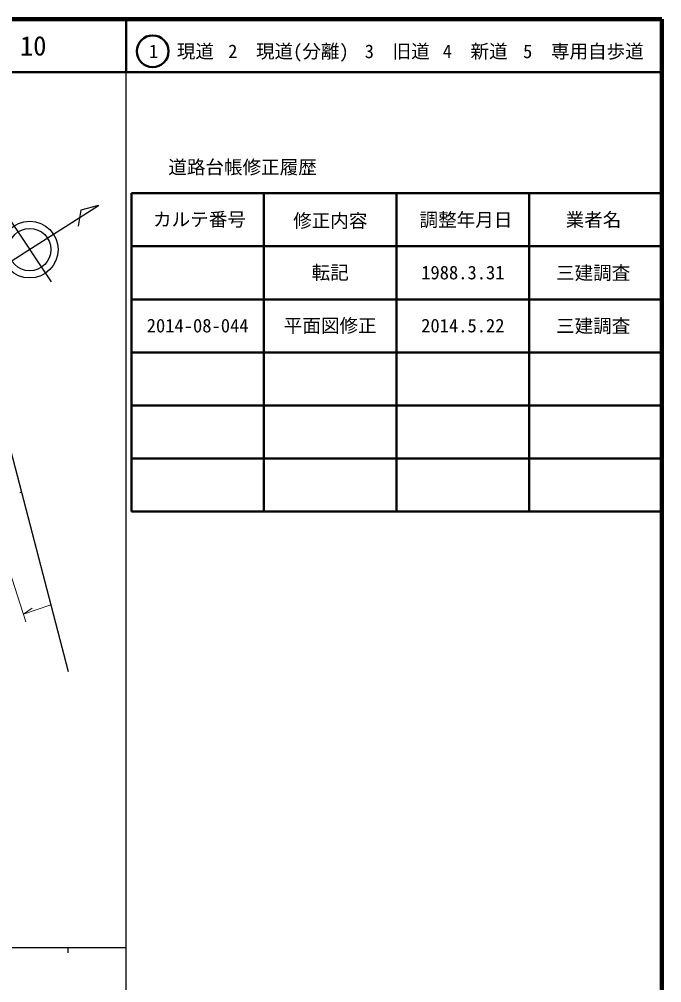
# Model space of a CAD drawing. Units: millimetres, scale not verified. Extents: x 40000 to 680000, y 20000 to 380000.
# Drawn here: x 558869 to 680000, y 198357 to 380000 of the extents above; entities that cross this region are included whole.
import ezdxf
from ezdxf.enums import TextEntityAlignment as Align

# ---------------------------------------------------------------- set-up
doc = ezdxf.new("R2010")
doc.units = ezdxf.units.MM
doc.header["$LTSCALE"] = 1000
for name, color, linetype, lineweight in [('M-BGD', 7, 'Continuous', 25), ('M-BMK-SRVR', 3, 'Continuous', 25), ('M-STR-HTXT', 7, 'Continuous', 13), ('M-TTL', 2, 'Continuous', 140), ('M-TTL-BAND', 7, 'Continuous', 25), ('M-TTL-FRAM', 2, 'Continuous', 50), ('M-TTL-LINE', 7, 'Continuous', 50)]:
    doc.layers.add(name, color=color, linetype=linetype, lineweight=lineweight)
doc.layers.add('M-TTL-TXT', color=7, linetype='Continuous')
doc.styles.add('ＭＳ ゴシック', font='')
doc.styles.get('ＭＳ ゴシック').set_extended_font_data('MS Gothic')

msp = doc.modelspace()

# ---------------------------------------------------------------- linework, layer by layer
at = {"layer": 'M-BGD'}
for p, q in [((552645, 331445), (573800, 344896)), ((570466, 344027), (569945, 341021)), ((573800, 344896), (570466, 344027)), ((556807, 342680), (564858, 330488)), ((559250, 290802), (558996, 290717))]:
    msp.add_line(p, q, dxfattribs=at)
for radius in [5351, 4000]:
    msp.add_circle((560832, 336578), radius, dxfattribs=at)
at = {"layer": 'M-BMK-SRVR'}
msp.add_line((557281, 298581), (568091, 257004), dxfattribs=at)
at = {"layer": 'M-STR-HTXT'}
for p, q in [((551351, 293573), (560096, 266418)), ((564810, 269624), (559636, 267847)), ((559636, 267847), (561295, 268964))]:
    msp.add_line(p, q, dxfattribs=at)
at = {"layer": 'M-TTL'}
for p, q in [((680000, 380000), (40000, 380000)), ((680000, 20000), (680000, 380000))]:
    msp.add_line(p, q, dxfattribs=at)
at = {"layer": 'M-TTL-BAND'}
for p, q in [((579000, 20000), (579000, 370000)), ((40000, 205000), (579000, 205000)), ((568000, 205000), (568000, 204000))]:
    msp.add_line(p, q, dxfattribs=at)
at = {"layer": 'M-TTL-FRAM'}
for p, q in [((580000, 347197), (580000, 287197)), ((580000, 347197), (680000, 347197)), ((580000, 287197), (680000, 287197))]:
    msp.add_line(p, q, dxfattribs=at)
at = {"layer": 'M-TTL-LINE'}
for p, q in [((579000, 380000), (579000, 370000)), ((40000, 370000), (680000, 370000)), ((605000, 347197), (605000, 287197)), ((630000, 347197), (630000, 287197)), ((655000, 347197), (655000, 287197)), ((580000, 337197), (680000, 337197)), ((580000, 327197), (680000, 327197)), ((580000, 317197), (680000, 317197)), ((580000, 307197), (680000, 307197)), ((580000, 297197), (680000, 297197))]:
    msp.add_line(p, q, dxfattribs=at)
msp.add_circle((584031, 373958), 3000, dxfattribs=at)

# ---------------------------------------------------------------- texts
at = {"layer": 'M-TTL-TXT', "style": 'ＭＳ ゴシック'}
for s, height, p in [('10', 3666, (561497, 375000)), ('1\u3000現道', 2566, (589448, 373958)), ('2\u3000現道(分離)', 2566, (609619, 373958)), ('3\u3000旧道', 2566, (630121, 373958)), ('4\u3000新道', 2566, (644824, 373958)), ('5\u3000専用自歩道', 2566, (665228, 373958)), ('道路台帳修正履歴', 2566, (600968, 352113)), ('カルテ番号', 2566, (592839, 342277)), ('修正内容', 2566, (617509, 342023)), ('調整年月日', 2566, (643089, 342197)), ('業者名', 2566, (667134, 342197)), ('転記', 2566, (617500, 332245)), ('1988.3.31', 2566, (642500, 332245)), ('三建調査', 2566, (667077, 332189)), ('2014-08-044', 2566, (592500, 322245)), ('平面図修正', 2566, (617500, 322245)), ('2014.5.22', 2566, (642500, 322245)), ('三建調査', 2566, (667077, 322189))]:
    msp.add_text(s, height=height, dxfattribs=at).set_placement(p, align=Align.MIDDLE_CENTER)

doc.saveas('drawing.dxf')
